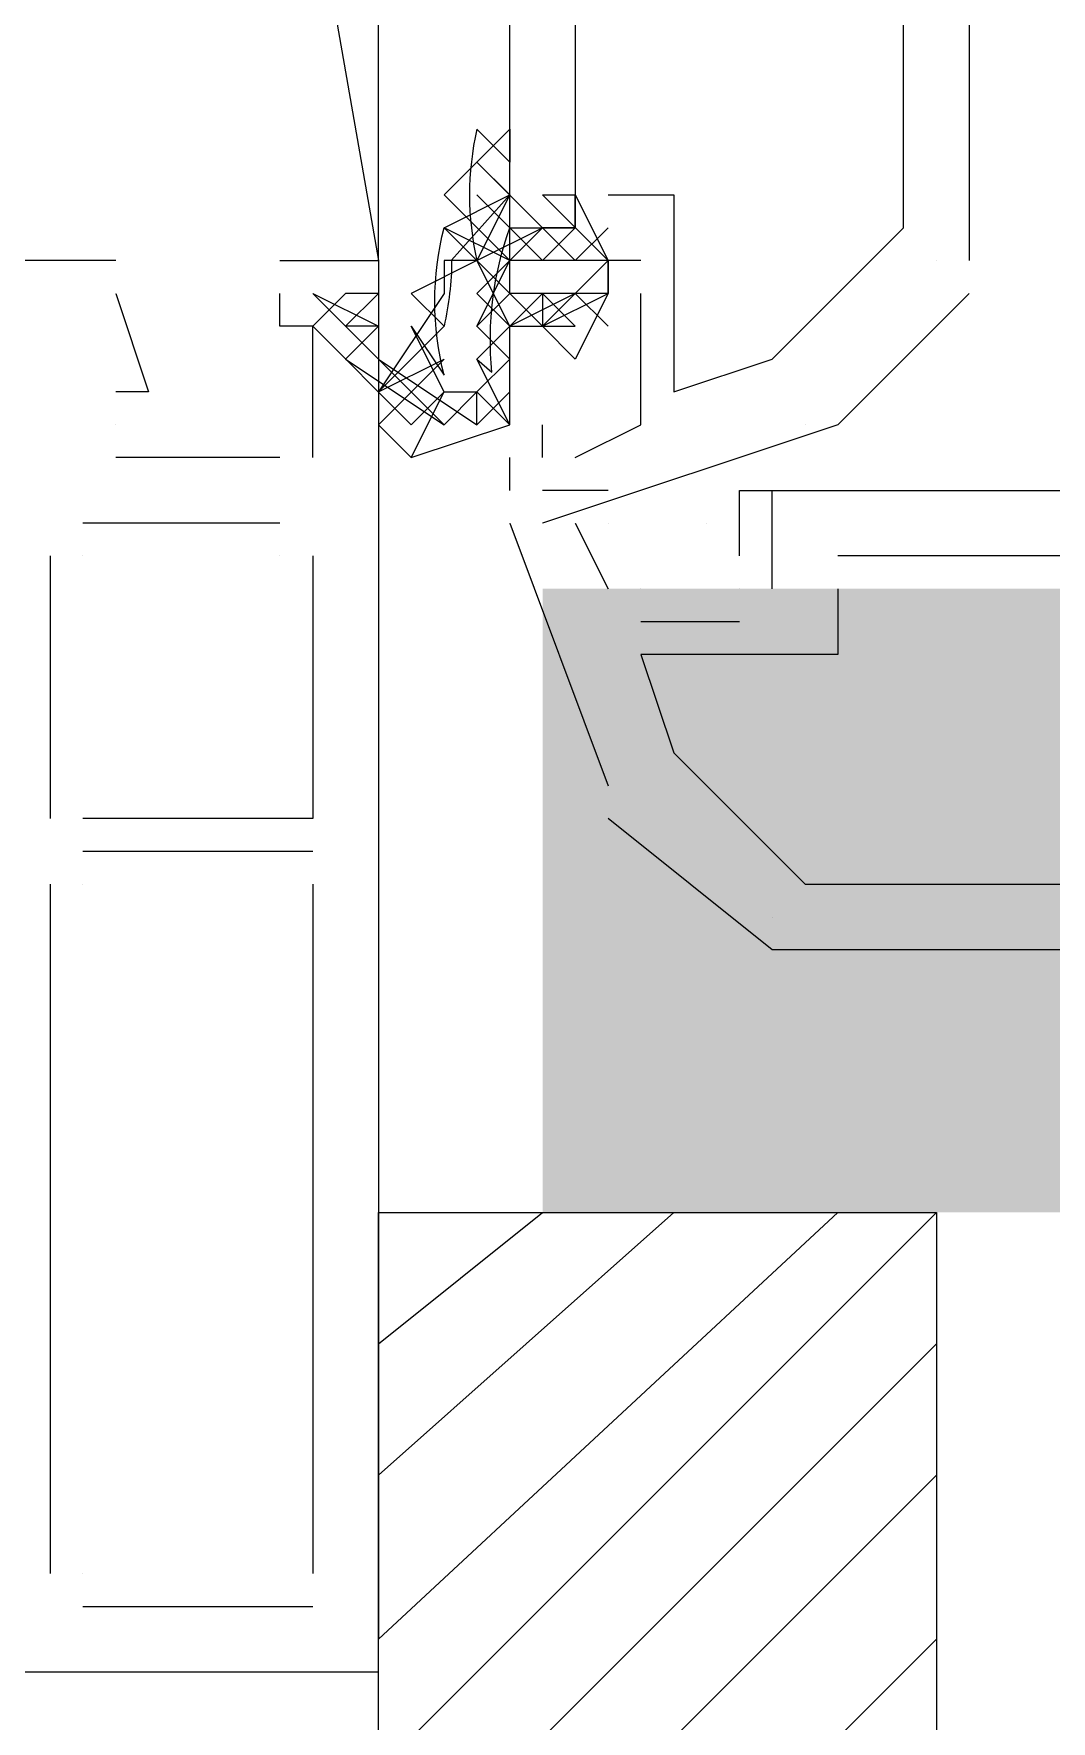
# Model space of a CAD drawing. Header units: millimetres. Extents: x 906 to 41302, y 848 to 28850.
# Drawn here: x 18402.8 to 18435.6, y 17724.4 to 17778.9 of the extents above; entities that cross this region are included whole.
import ezdxf

# ---------------------------------------------------------------- set-up
doc = ezdxf.new("R2010")
doc.units = ezdxf.units.MM
doc.layers.add('PDF_X-단위세대$및$주동평면도$A-DOOR', color=7, linetype='Continuous')
doc.layers.add('PDF_X-단위세대$및$주동평면도$A-ST-AXIS-CEN-SUB', color=7, linetype='Continuous')

msp = doc.modelspace()

# ---------------------------------------------------------------- linework, layer by layer
at = {"layer": 'PDF_X-단위세대$및$주동평면도$A-DOOR', "lineweight": 5}
for points in [[(18419.245, 18489.095), (18418.187, 18488.037), (18419.245, 18485.92), (18428.77, 18488.037), (18433.003, 18494.387), (18433.003, 18582.228), (18428.77, 18586.462), (18419.245, 18589.637, -0.400381), (19245.559, 17764.917)], [(18413.953, 17769.428), (18412.895, 17769.428), (18413.953, 17770.486), (18412.895, 17770.486), (18411.837, 17769.428), (18415.012, 17766.253), (18416.07, 17767.311), (18415.012, 17769.428), (18416.07, 17767.851, -0.124775), (18416.07, 17772.603), (18418.187, 17773.661), (18416.316, 17771.557, -0.054724), (18416.07, 17769.428), (18413.953, 17767.311), (18416.07, 17768.37), (18413.953, 17766.253), (18415.012, 17765.195), (18418.187, 17766.253), (18418.187, 17769.428), (18419.245, 17769.428), (18420.303, 17769.428), (18419.245, 17770.486), (18419.245, 17769.428), (18421.362, 17770.486), (18420.303, 17770.486), (18418.187, 17770.486), (18418.187, 17783.186)], [(18422.42, 17771.545), (18420.303, 17771.545), (18418.187, 17771.545), (18416.07, 17773.661), (18418.187, 17775.778), (18418.187, 17774.72), (18417.128, 17775.778, 0.1117), (18417.128, 17771.545), (18419.245, 17772.603), (18420.303, 17771.545), (18417.128, 17774.72), (18418.187, 17773.661), (18417.128, 17771.545), (18415.012, 17770.486), (18416.07, 17769.428), (18415.012, 17770.486)], [(18421.362, 17769.428), (18420.303, 17770.486), (18418.187, 17769.428), (18417.128, 17768.37), (18417.61, 17767.942, -0.108399), (18418.187, 17772.603), (18419.245, 17772.603), (18420.303, 17772.603), (18420.303, 17773.661), (18420.303, 17772.603), (18419.245, 17772.603), (18417.128, 17770.486), (18418.187, 17769.428), (18417.128, 17771.545), (18416.07, 17771.545), (18416.07, 17770.486), (18413.953, 17767.311)]]:
    msp.add_lwpolyline(points, format="xyb", dxfattribs=at)
for points in [[(18274.253, 17781.07), (18274.253, 18571.645), (18413.953, 17771.545), (18413.953, 18581.17)], [(18421.362, 17772.603), (18420.303, 17771.545)]]:
    msp.add_lwpolyline(points, close=True, dxfattribs=at)
for points in [[(18433.003, 17858.328), (18433.003, 17771.545)], [(18420.303, 17784.245), (18420.303, 17773.661), (18421.362, 17771.545), (18421.362, 17770.486), (18420.303, 17768.37), (18419.245, 17769.428), (18418.187, 17770.486), (18417.128, 17769.428), (18418.187, 17771.545), (18416.07, 17772.603), (18417.128, 17771.545), (18419.245, 17769.428), (18421.362, 17771.545)], [(18421.362, 17773.661), (18423.478, 17773.661), (18423.478, 17767.311), (18426.653, 17768.37), (18430.887, 17772.603), (18430.887, 17784.245), (18421.362, 17784.245)], [(18418.187, 17775.778), (18418.187, 17775.778)], [(18418.187, 17774.72), (18418.187, 17774.72)], [(18418.187, 17774.72), (18418.187, 17774.72)], [(18420.303, 17772.603), (18419.245, 17771.545), (18417.128, 17773.661)], [(18418.187, 17773.661), (18418.187, 17773.661)], [(18418.187, 17773.661), (18418.187, 17773.661)], [(18419.245, 17773.661), (18419.245, 17773.661)], [(18421.362, 17770.486), (18421.362, 17771.545), (18419.245, 17773.661), (18420.303, 17773.661)], [(18420.303, 17773.661), (18420.303, 17773.661)], [(18420.303, 17773.661), (18420.303, 17773.661)], [(18421.362, 17773.661), (18421.362, 17773.661)], [(18423.478, 17773.661), (18423.478, 17773.661)], [(18418.187, 17772.603), (18418.187, 17772.603)], [(18419.245, 17772.603), (18419.245, 17772.603)], [(18419.245, 17772.603), (18419.245, 17772.603)], [(18420.303, 17772.603), (18420.303, 17772.603)], [(18430.887, 17772.603), (18430.887, 17772.603)], [(18416.07, 17771.545), (18416.07, 17771.545)], [(18417.128, 17771.545), (18417.128, 17771.545)], [(18418.187, 17771.545), (18418.187, 17771.545)], [(18420.303, 17771.545), (18420.303, 17771.545)], [(18420.303, 17771.545), (18420.303, 17771.545)], [(18421.362, 17771.545), (18421.362, 17771.545)], [(18421.362, 17771.545), (18421.362, 17771.545)], [(18422.42, 17771.545), (18422.42, 17771.545)], [(18431.945, 17771.545), (18431.945, 17771.545)], [(18433.003, 17771.545), (18433.003, 17771.545)], [(18412.895, 17768.37), (18413.953, 17769.428), (18412.895, 17768.37), (18416.07, 17766.253), (18411.837, 17770.486), (18413.953, 17769.428), (18413.953, 17768.37), (18417.128, 17766.253), (18417.128, 17767.311), (18416.07, 17766.253)], [(18412.895, 17770.486), (18412.895, 17770.486)], [(18412.895, 17770.486), (18412.895, 17770.486)], [(18413.953, 17770.486), (18413.953, 17770.486)], [(18413.953, 17770.486), (18413.953, 17770.486)], [(18415.012, 17765.195), (18416.07, 17767.311), (18417.128, 17767.311), (18418.187, 17766.253), (18417.128, 17768.37), (18419.245, 17770.486)], [(18416.07, 17770.486), (18416.07, 17770.486)], [(18418.187, 17770.486), (18418.187, 17770.486)], [(18433.003, 17770.486), (18428.77, 17766.253), (18419.245, 17763.078)], [(18419.245, 17770.486), (18419.245, 17770.486)], [(18420.303, 17765.195), (18422.42, 17766.253), (18422.42, 17770.486)], [(18420.303, 17770.486), (18420.303, 17770.486)], [(18420.303, 17770.486), (18420.303, 17770.486)], [(18421.362, 17770.486), (18421.362, 17770.486)], [(18422.42, 17770.486), (18422.42, 17770.486)], [(18433.003, 17770.486), (18433.003, 17770.486)], [(18411.837, 17769.428), (18411.837, 17769.428)], [(18413.953, 17769.428), (18413.953, 17769.428)], [(18417.128, 17767.311), (18418.187, 17768.37), (18417.128, 17769.428)], [(18418.187, 17769.428), (18418.187, 17769.428)], [(18419.245, 17769.428), (18419.245, 17769.428)], [(18419.245, 17769.428), (18419.245, 17769.428)], [(18419.245, 17769.428), (18419.245, 17769.428)], [(18420.303, 17769.428), (18420.303, 17769.428)], [(18420.303, 17769.428), (18420.303, 17769.428)], [(18413.953, 17768.37), (18413.953, 17768.37)], [(18420.303, 17768.37), (18420.303, 17768.37)], [(18426.653, 17768.37), (18426.653, 17768.37)], [(18416.07, 17767.311), (18416.07, 17767.311)], [(18417.128, 17767.311), (18417.128, 17767.311)], [(18417.128, 17766.253), (18418.187, 17767.311), (18417.128, 17766.253)], [(18423.478, 17767.311), (18423.478, 17767.311)], [(18415.012, 17766.253), (18415.012, 17766.253)], [(18418.187, 17766.253), (18418.187, 17766.253)], [(18419.245, 17765.195), (18419.245, 17766.253)], [(18419.245, 17766.253), (18419.245, 17766.253)], [(18422.42, 17766.253), (18422.42, 17766.253)], [(18427.712, 17766.253), (18427.712, 17766.253)], [(18428.77, 17766.253), (18428.77, 17766.253)], [(18415.012, 17765.195), (18415.012, 17765.195)], [(18418.187, 17764.136), (18418.187, 17765.195)], [(18418.187, 17765.195), (18418.187, 17765.195)], [(18419.245, 17765.195), (18419.245, 17765.195)], [(18420.303, 17765.195), (18420.303, 17765.195)], [(18418.187, 17764.136), (18418.187, 17764.136)], [(18419.245, 17764.136), (18419.245, 17764.136)], [(18419.245, 17763.078), (18419.245, 17763.078)], [(18413.953, 17722.861), (18431.945, 17740.853)], [(18413.953, 17727.094), (18428.77, 17740.853)], [(18413.953, 17732.386), (18423.478, 17740.853)], [(18413.953, 17736.62), (18419.245, 17740.853)], [(18413.953, 17740.853), (18415.012, 17740.853)], [(18413.953, 17718.628), (18431.945, 17736.62)], [(18413.953, 17714.394), (18431.945, 17732.386)], [(18413.953, 17709.103), (18431.945, 17727.094)]]:
    msp.add_lwpolyline(points, dxfattribs=at)
at = {"layer": 'PDF_X-단위세대$및$주동평면도$A-DOOR', "lineweight": 9}
for points in [[(18425.595, 17762.02), (18425.595, 17764.136), (18438.295, 17764.136), (18438.295, 17772.603)], [(18405.487, 17771.545), (18402.312, 17771.545)], [(18405.487, 17771.545), (18405.487, 17771.545)], [(18410.778, 17771.545), (18413.953, 17771.545), (18413.953, 17727.094)], [(18410.778, 17771.545), (18410.778, 17771.545)], [(18413.953, 17771.545), (18413.953, 17771.545)], [(18405.487, 17770.486), (18406.545, 17767.311), (18405.487, 17767.311)], [(18405.487, 17770.486), (18405.487, 17770.486)], [(18411.837, 17765.195), (18411.837, 17769.428), (18410.778, 17769.428), (18410.778, 17770.486)], [(18410.778, 17770.486), (18410.778, 17770.486)], [(18410.778, 17769.428), (18410.778, 17769.428)], [(18411.837, 17769.428), (18411.837, 17769.428)], [(18405.487, 17767.311), (18405.487, 17767.311)], [(18406.545, 17767.311), (18406.545, 17767.311)], [(18405.487, 17766.253), (18405.487, 17766.253)], [(18405.487, 17766.253), (18405.487, 17766.253)], [(18410.778, 17765.195), (18405.487, 17765.195)], [(18405.487, 17765.195), (18405.487, 17765.195)], [(18410.778, 17765.195), (18410.778, 17765.195)], [(18411.837, 17765.195), (18411.837, 17765.195)], [(18421.362, 17764.136), (18419.245, 17764.136)], [(18419.245, 17764.136), (18419.245, 17764.136)], [(18421.362, 17764.136), (18421.362, 17764.136)], [(18425.595, 17764.136), (18425.595, 17764.136)], [(18426.653, 17760.961), (18426.653, 17762.02), (18426.653, 17764.136)], [(18426.653, 17764.136), (18426.653, 17764.136)], [(18410.778, 17763.078), (18404.428, 17763.078)], [(18404.428, 17763.078), (18404.428, 17763.078)], [(18410.778, 17763.078), (18410.778, 17763.078)], [(18418.187, 17763.078), (18421.362, 17754.611)], [(18418.187, 17763.078), (18418.187, 17763.078)], [(18420.303, 17763.078), (18421.362, 17760.961)], [(18420.303, 17763.078), (18420.303, 17763.078)], [(18421.362, 17763.078), (18421.362, 17763.078)], [(18421.362, 17763.078), (18421.362, 17763.078)], [(18424.537, 17763.078), (18424.537, 17763.078)], [(18425.595, 17763.078), (18425.595, 17763.078)], [(18425.595, 17763.078), (18425.595, 17763.078)], [(18403.37, 17762.02), (18403.37, 17753.553)], [(18403.37, 17762.02), (18403.37, 17762.02)], [(18411.837, 17762.02), (18411.837, 17753.553), (18404.428, 17753.553)], [(18404.428, 17762.02), (18404.428, 17762.02)], [(18410.778, 17762.02), (18410.778, 17762.02)], [(18411.837, 17762.02), (18411.837, 17762.02)], [(18428.77, 17760.961), (18428.77, 17758.845), (18422.42, 17758.845), (18423.478, 17755.67), (18427.712, 17751.436), (18439.353, 17751.436), (18439.353, 17762.02), (18428.77, 17762.02)], [(18425.595, 17762.02), (18425.595, 17762.02)], [(18425.595, 17762.02), (18425.595, 17762.02)], [(18426.653, 17762.02), (18426.653, 17762.02)], [(18426.653, 17762.02), (18426.653, 17762.02)], [(18428.77, 17762.02), (18428.77, 17762.02)], [(18421.362, 17760.961), (18421.362, 17760.961)], [(18422.42, 17760.961), (18422.42, 17760.961)], [(18425.595, 17760.961), (18425.595, 17760.961)], [(18426.653, 17760.961), (18426.653, 17760.961)], [(18428.77, 17760.961), (18428.77, 17760.961)], [(18422.42, 17759.903), (18425.595, 17759.903)], [(18422.42, 17759.903), (18422.42, 17759.903)], [(18425.595, 17759.903), (18425.595, 17759.903)], [(18422.42, 17758.845), (18422.42, 17758.845)], [(18428.77, 17758.845), (18428.77, 17758.845)], [(18423.478, 17755.67), (18423.478, 17755.67)], [(18421.362, 17754.611), (18421.362, 17754.611)], [(18403.37, 17753.553), (18403.37, 17753.553)], [(18404.428, 17753.553), (18404.428, 17753.553)], [(18411.837, 17753.553), (18411.837, 17753.553)], [(18519.787, 17753.553), (18514.495, 17749.32), (18426.653, 17749.32), (18421.362, 17753.553)], [(18421.362, 17753.553), (18421.362, 17753.553)], [(18411.837, 17752.495), (18404.428, 17752.495)], [(18404.428, 17752.495), (18404.428, 17752.495)], [(18411.837, 17752.495), (18411.837, 17752.495)], [(18403.37, 17751.436), (18403.37, 17729.211)], [(18403.37, 17751.436), (18403.37, 17751.436)], [(18404.428, 17751.436), (18404.428, 17751.436)], [(18411.837, 17751.436), (18411.837, 17729.211)], [(18411.837, 17751.436), (18411.837, 17751.436)], [(18427.712, 17751.436), (18427.712, 17751.436)], [(18426.653, 17750.378), (18426.653, 17750.378)], [(18426.653, 17749.32), (18426.653, 17749.32)], [(18403.37, 17729.211), (18403.37, 17729.211)], [(18404.428, 17729.211), (18404.428, 17729.211)], [(18411.837, 17729.211), (18411.837, 17729.211)], [(18404.428, 17728.153), (18411.837, 17728.153)], [(18404.428, 17728.153), (18404.428, 17728.153)], [(18411.837, 17728.153), (18411.837, 17728.153)], [(18413.953, 17727.094), (18413.953, 17727.094)], [(18413.953, 17726.036), (18386.437, 17726.036), (18370.562, 17726.036)], [(18413.953, 17726.036), (18413.953, 17726.036)]]:
    msp.add_lwpolyline(points, dxfattribs=at)
msp.add_lwpolyline([(18431.945, 17740.853), (18431.945, 17681.586), (18413.953, 17681.586), (18413.953, 17740.853)], close=True, dxfattribs=at)
at = {"layer": 'PDF_X-단위세대$및$주동평면도$A-ST-AXIS-CEN-SUB', "transparency": 33554559}
for points in [[(18419.245, 17760.961), (18419.245, 17740.853), (18519.787, 17760.961)], [(18419.245, 17740.853), (18519.787, 17760.961), (18519.787, 17740.853)]]:
    msp.add_solid(points, dxfattribs=at)

doc.saveas('drawing.dxf')
